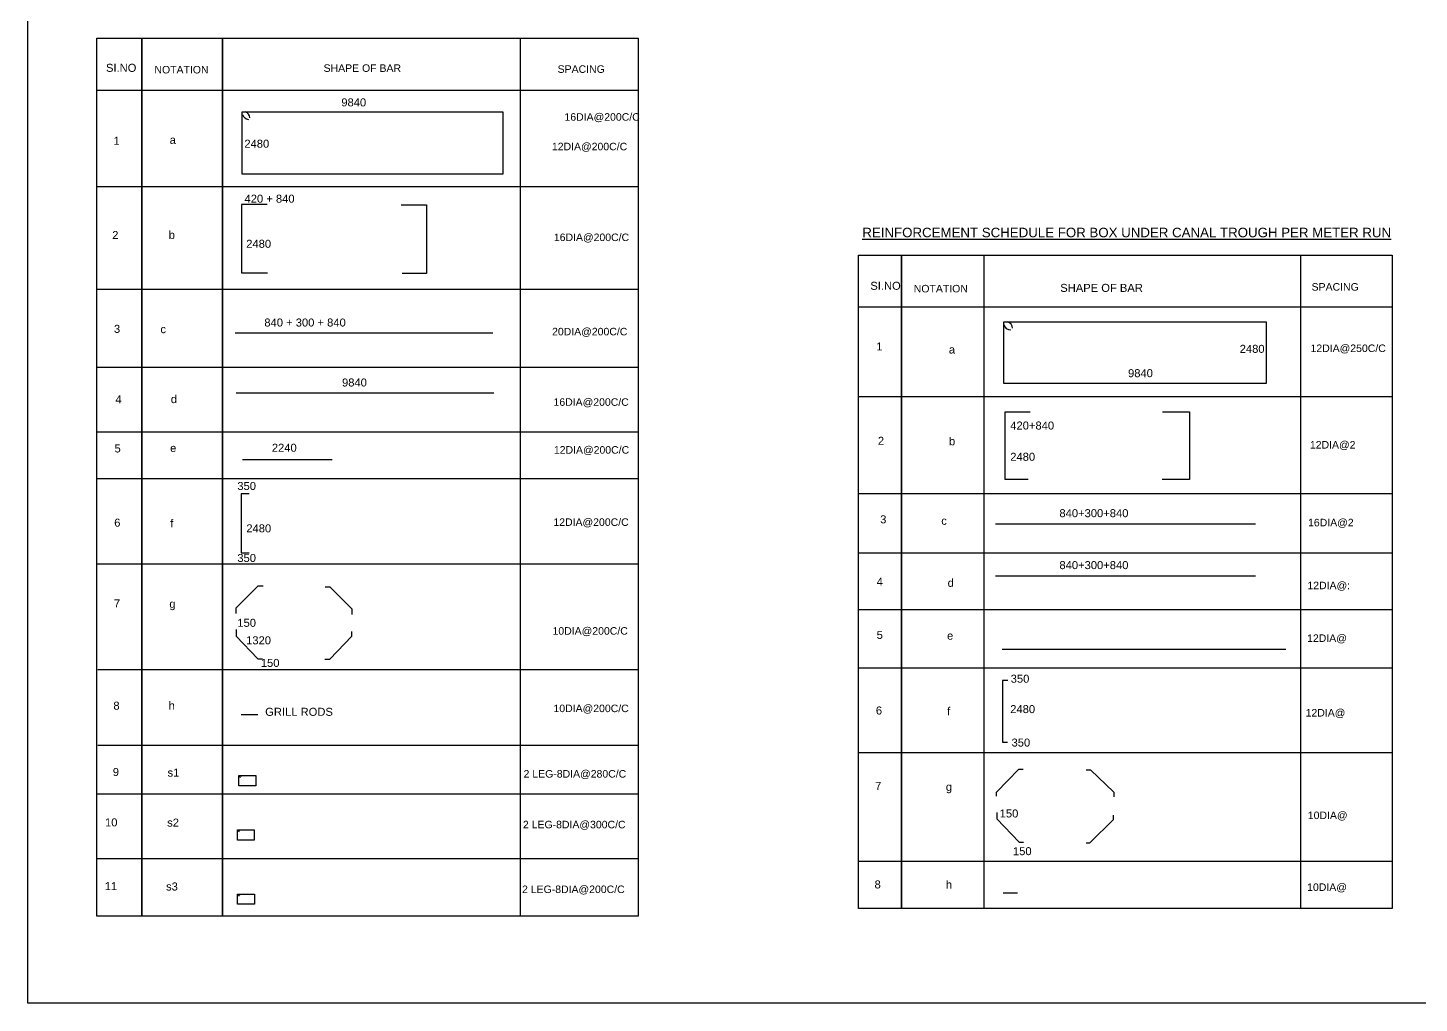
# Model space of a CAD drawing. Header units: millimetres. Extents: x 83 to 26937, y 200 to 19220.
# Drawn here: x 83 to 13993, y 200 to 9951 of the extents above; entities that cross this region are included whole.
import ezdxf

# ---------------------------------------------------------------- set-up
doc = ezdxf.new("R2010")
doc.units = ezdxf.units.MM
doc.header["$MEASUREMENT"] = 0
doc.layers.add('TEXT', color=7, linetype='Continuous', plot=False)
doc.styles.get("Standard").update_dxf_attribs({"font": 'arial.ttf'})

msp = doc.modelspace()

# ---------------------------------------------------------------- linework, layer by layer
msp.add_lwpolyline([(26936.9, 200.3), (83.1, 200.3), (83.1, 19220.2), (26936.9, 19220.2)], close=True)
at = {"layer": 'TEXT'}
for p, q in [((2029.5, 9846.9), (2029.5, 1071.6)), ((2029.5, 1071.6), (2029.5, 9846.8)), ((5004.2, 9843.8), (5004.2, 1070.2)), ((775.9, 9327), (6178.9, 9327)), ((777.6, 8364), (6178.9, 8364)), ((9639.8, 7676.1), (9639.8, 1146.3)), ((12808.3, 7676.7), (12808.3, 1148)), ((777.6, 7338.2), (6178.9, 7338.2)), ((8390, 7160.8), (13724.1, 7160.8)), ((777.6, 6557.6), (6178.9, 6557.6)), ((8388.2, 6263.8), (13723.8, 6263.8)), ((777.6, 5910.9), (6178.9, 5910.9)), ((775.1, 5444.7), (6184, 5444.7)), ((8389, 5294.1), (13723.9, 5294.1)), ((778.8, 4593.4), (6178.5, 4593.4)), ((8388.9, 4702.2), (13724.7, 4702.2)), ((8388, 4135), (13723.5, 4135)), ((784.1, 3536.1), (6178.5, 3536.1)), ((8388.6, 3553.8), (13724.8, 3553.8)), ((784.1, 2780.9), (6178.5, 2780.9)), ((8388.2, 2706.4), (13724.4, 2706.4)), ((770.9, 2293.4), (6178.9, 2293.4)), ((772.7, 1645.3), (6184.5, 1645.3)), ((8387.8, 1621.3), (13724.6, 1621.3))]:
    msp.add_line(p, q, dxfattribs=at)
for points in [[(774.3, 9846.8), (6186.6, 9846.8), (6186.6, 1071.3), (774.3, 1071.3)], [(1223.7, 9844.1), (1223.7, 9844.1), (1223.7, 1072.5), (1223.7, 1072.5)], [(2226.7, 9109.4), (4831.7, 9109.4), (4831.7, 8488.9), (2226.7, 8488.9)], [(8388.2, 7677.3), (13724.5, 7677.3), (13724.5, 1146.3), (8388.2, 1146.3)], [(8817.7, 7674.6), (8817.7, 7674.6), (8817.7, 1147.1), (8817.7, 1147.1)], [(9840.3, 7011.3), (12463, 7011.3), (12463, 6394.8), (9840.3, 6394.8)], [(2193.2, 2475), (2362.1, 2475), (2362.1, 2373.3), (2193.2, 2373.3)], [(2178.1, 1932.7), (2346.9, 1932.7), (2346.9, 1831), (2178.1, 1831)], [(2180.2, 1290.8), (2349, 1290.8), (2349, 1189), (2180.2, 1189)]]:
    msp.add_lwpolyline(points, close=True, dxfattribs=at)
for points in [[(2474.9, 8183.9), (2219.3, 8183.9), (2219.3, 7500.7), (2478, 7500.7)], [(3814.8, 8180.8), (4070.4, 8180.8), (4070.4, 7494.6), (3827.1, 7494.6)], [(2154.4, 6901.8), (4731.5, 6901.8)], [(2165.7, 6300.8), (4742.8, 6300.8)], [(10104.1, 6109.3), (9852.4, 6109.3), (9852.4, 5440.1), (10083.8, 5440.1)], [(11427.7, 6113.4), (11695.6, 6113.4), (11695.6, 5436), (11423.6, 5436)], [(2228.6, 5636.7), (3125.1, 5636.7)], [(2296.6, 5291.4), (2216.8, 5291.4), (2216.8, 4701.4), (2296.6, 4701.4)], [(9759.2, 4991.2), (12357.5, 4991.2)], [(9759.2, 4472), (12357.5, 4472)], [(2436.2, 4369.3), (2383.1, 4369.3), (2163.7, 4147.7), (2163.7, 4097)], [(3055.2, 4362.3), (3103.7, 4362.3), (3323.1, 4143.1), (3323.1, 4085.4)], [(2166, 3935.4), (2166, 3870.8), (2383.1, 3642.4), (2429.3, 3642.4)], [(3052.9, 3640.1), (3101.4, 3640.1), (3320.8, 3868.5), (3320.8, 3914.7)], [(9823.3, 3737.8), (12661.7, 3737.8)], [(9881, 3426.4), (9827.5, 3426.4), (9827.5, 2811.1), (9876.1, 2811.1)], [(2216.1, 3086.9), (2382.1, 3086.9)], [(9769.2, 2269.9), (9769.2, 2311.2), (9990.6, 2540.7), (10034.1, 2540.7)], [(10663, 2532.4), (10708.6, 2532.4), (10940.3, 2309.2), (10940.3, 2261.6)], [(2193.2, 2465.5), (2209.7, 2458.7)], [(2209, 2475), (2218.5, 2466.2)], [(9771.3, 2106), (9771.3, 2044), (9994.7, 1810.5), (10036.1, 1810.5)], [(10665.1, 1802.2), (10700.3, 1802.2), (10938.2, 2037.8), (10938.2, 2079.2)], [(2178.1, 1923.1), (2194.5, 1916.3)], [(2193.8, 1932.7), (2203.4, 1923.8)], [(2180.2, 1281.2), (2196.6, 1274.4)], [(2195.9, 1290.8), (2205.5, 1281.9)], [(9835.4, 1304.7), (9976.1, 1304.7)]]:
    msp.add_lwpolyline(points, dxfattribs=at)
for centre, radius, start, end in [((2293.8, 9100.6), 65.7, 194.2547, 265.65143), ((2244.7, 9053.2), 57.2, 356.78549, 79.38484), ((9907.3, 6998.4), 68.5, 192.00143, 272.57304), ((9864.9, 6951.3), 61.2, 355.85104, 78.46582)]:
    msp.add_arc(centre, radius, start, end, dxfattribs=at)

# ---------------------------------------------------------------- texts
for s, height, p in [('SI.NO', 80, (864.5, 9510.7)), ('NOTATION', 75, (1348.8, 9494.6)), ('SHAPE OF BAR', 75, (3040.1, 9510.4)), ('SPACING', 75, (5379.9, 9500.6)), ('9840', 80, (3217.2, 9165.3)), ('16DIA@200C/C', 75, (5448.3, 9022.2)), ('1', 80, (939.2, 8781)), ('a', 80, (1501.2, 8790.4)), ('2480', 80, (2248, 8752.1)), ('12DIA@200C/C', 75, (5322.6, 8726.5)), ('420 + 840', 80, (2249.7, 8202.5)), ('%%UREINFORCEMENT SCHEDULE FOR BOX UNDER CANAL TROUGH PER METER RUN', 95, (8426.2, 7857.1)), ('2', 80, (926.8, 7839.6)), ('b', 80, (1491.9, 7840.3)), ('2480', 80, (2266.8, 7751.7)), ('16DIA@200C/C', 75, (5342.2, 7818.9)), ('SI.NO', 80, (8506.1, 7331.9)), ('NOTATION', 75, (8940.4, 7305.8)), ('SHAPE OF BAR', 80, (10405, 7310.8)), ('SPACING', 75, (12918, 7323.5)), ('3', 80, (944.2, 6901.3)), ('c', 80, (1408.7, 6898.2)), ('840 + 300 + 840', 80, (2447.7, 6964.7)), ('20DIA@200C/C', 75, (5324.3, 6876.5)), ('1', 80, (8566.4, 6725.1)), ('a', 80, (9291.2, 6694.8)), ('2480', 80, (12199.1, 6701.5)), ('12DIA@250C/C', 75, (12907.1, 6709.9)), ('9840', 80, (11082.7, 6458.1)), ('9840', 80, (3224.2, 6365.1)), ('4', 80, (958.4, 6196.7)), ('d', 80, (1512.5, 6199.1)), ('16DIA@200C/C', 75, (5338.7, 6172)), ('420+840', 80, (9905.3, 5934.9)), ('2', 80, (8581.5, 5782.1)), ('b', 80, (9292.5, 5777.5)), ('5', 80, (949.9, 5705.9)), ('e', 80, (1505.7, 5709.8)), ('2240', 80, (2522.7, 5712.9)), ('12DIA@200C/C', 75, (5342.4, 5693.7)), ('2480', 80, (9905.3, 5622.5)), ('12DIA@2', 75, (12900.6, 5744.6)), ('350', 80, (2177.6, 5330.7)), ('6', 80, (946.6, 4963.8)), ('f', 80, (1506.7, 4957.4)), ('12DIA@200C/C', 75, (5337.6, 4971.7)), ('3', 80, (8604.5, 4996.9)), ('c', 80, (9215.4, 4982.8)), ('840+300+840', 80, (10396.6, 5058.7)), ('16DIA@2', 75, (12882.3, 4967.4)), ('2480', 80, (2267.7, 4907.2)), ('350', 80, (2177.6, 4611.1)), ('840+300+840', 80, (10396.6, 4539.6)), ('4', 80, (8569.2, 4373)), ('d', 80, (9279, 4362.4)), ('12DIA@:', 75, (12875.9, 4338.7)), ('7', 80, (943.2, 4156.2)), ('g', 80, (1497.9, 4152.9)), ('150', 80, (2177.6, 3962.7)), ('10DIA@200C/C', 75, (5328.9, 3884.2)), ('5', 80, (8569.4, 3841.6)), ('e', 80, (9273.5, 3834.1)), ('1320', 80, (2265.6, 3787.7)), ('12DIA@', 75, (12873, 3811.7)), ('150', 80, (2412.7, 3561.9)), ('350', 80, (9909.4, 3403.8)), ('8', 80, (938.3, 3134.3)), ('h', 80, (1491.2, 3135.5)), ('GRILL RODS', 80, (2456.2, 3073)), ('10DIA@200C/C', 75, (5338.3, 3109.8)), ('6', 80, (8561.6, 3086.3)), ('f', 80, (9274, 3079.4)), ('2480', 80, (9905, 3100.1)), ('12DIA@', 75, (12858, 3065.8)), ('350', 80, (9918.2, 2765.5)), ('9', 80, (932.9, 2471.7)), ('s1', 80, (1480, 2465.1)), ('2 LEG-8DIA@280C/C', 75, (5039.5, 2455.3)), ('7', 80, (8554.6, 2332.9)), ('g', 80, (9261.4, 2323)), ('150', 80, (9799.2, 2056.8)), ('10DIA@', 75, (12879.9, 2040.8)), ('10', 80, (854.9, 1967.6)), ('s2', 80, (1476, 1965.4)), ('2 LEG-8DIA@300C/C', 75, (5033, 1948.5)), ('150', 80, (9932.1, 1679.8)), ('11', 80, (852, 1330.7)), ('s3', 80, (1464.9, 1326.6)), ('8', 80, (8548.3, 1347.2)), ('h', 80, (9261.4, 1345.1)), ('10DIA@', 75, (12873.4, 1322.5)), ('2 LEG-8DIA@200C/C', 75, (5024, 1301.3))]:
    msp.add_text(s, height=height, dxfattribs=at).set_placement(p)

doc.saveas('drawing.dxf')
